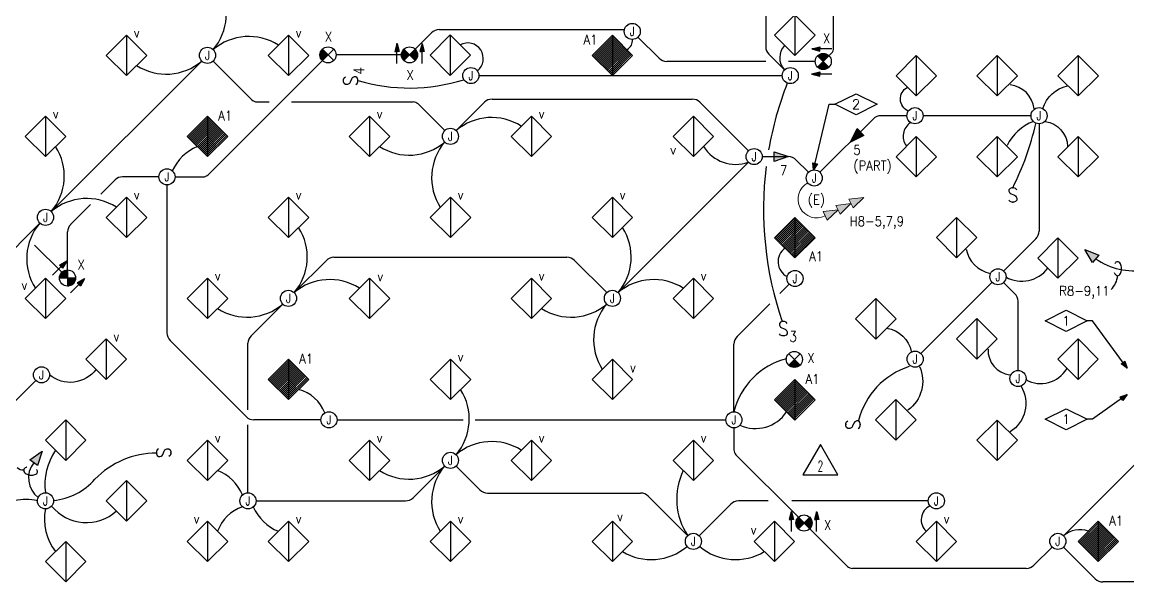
# Model space of a CAD drawing. Header units: inches. Extents: x 131 to 3122, y 239 to 1524.
# Drawn here: x 672 to 1599, y 246 to 715 of the extents above; entities that cross this region are included whole.
import ezdxf
from ezdxf.enums import TextEntityAlignment as Align

# ---------------------------------------------------------------- set-up
doc = ezdxf.new("R2010")
doc.units = ezdxf.units.IN
doc.header["$LTSCALE"] = 30
doc.header["$MEASUREMENT"] = 0
for name, color, linetype in [('E-DEVC-TEXT', 33, 'Continuous'), ('E-LITE-JBOX-EXST', 4, 'Continuous'), ('E-LITE-JBOX-NEWW', 5, 'Continuous'), ('E-REVS-DLTA', 10, 'Continuous'), ('E-REVS-DLTA-TEXT', 33, 'Continuous')]:
    doc.layers.add(name, color=color, linetype=linetype)
for name, color, linetype, lineweight in [('E-JBOX-TEXT', 33, 'Continuous', 25), ('E-LITE-CIRC-EXST', 4, 'Continuous', 15), ('E-LITE-CIRC-NEWW', 1, 'Continuous', 25), ('E-LITE-EXIT-NEWW', 3, 'Continuous', 25), ('E-LITE-FIXT-Fluo-NEWW', 6, 'Continuous', 30), ('E-LITE-Patt-NEWW', 71, 'Continuous', 25), ('E-LITE-SWCH-NEWW', 30, 'Continuous', 25), ('E-POWR-CIRC-NEWW', 10, 'Continuous', 30), ('E-POWR-JBOX-NEWW', 5, 'Continuous', 25), ('E-POWR-SWCH-NEWW', 30, 'Continuous', 25), ('E-SWCH-TEXT', 7, 'Continuous', 25), ('E-TEXT', 71, 'Continuous', 25)]:
    doc.layers.add(name, color=color, linetype=linetype, lineweight=lineweight)
doc.styles.add('A', font='SIMPLEX.shx', dxfattribs={"width": 0.9, "height": 8})
doc.styles.add('AXT1', font='romans.shx', dxfattribs={"width": 0.6, "height": 0.09375})
doc.styles.add('D1', font='romans.shx', dxfattribs={"width": 0.8, "height": 0.078125})
doc.styles.add('ROMANS', font='romans.shx')
doc.styles.get("Standard").update_dxf_attribs({"font": 'simplex.shx'})
doc.dimstyles.get("Standard").update_dxf_attribs({"dimtxt": 0.18, "dimasz": 0.18, "dimexe": 0.18, "dimexo": 0.0625, "dimgap": 0.09, "dimtad": 0, "dimtih": 1, "dimtoh": 1, "dimdec": 4, "dimzin": 0, "dimdsep": 46, "dimtxsty": 'Standard', "dimcen": 0.09, "dimadec": 0, "dimazin": 0, "dimtfac": 1, "dimtdec": 4, "dimtofl": 0, "dimtmove": 0, "dimatfit": 3, "dimfxl": 1, "dimtolj": 1, "dimtzin": 0, "dimarcsym": 0})

# ---------------------------------------------------------------- blocks, each defined once
blk = doc.blocks.new('Ltg-Flu21')
blk.add_lwpolyline([(24, 24), (0, 24), (0, 0), (24, 0), (24, 24), (0, 0)])
blk = doc.blocks.new('pwr-swt01')
at = {"flags": 128}
blk.add_lwpolyline([(0.0344, 0.1082), (0.0248, 0.1202), (0.0104, 0.1262), (-0.0089, 0.1262), (-0.0233, 0.1202), (-0.0329, 0.1082), (-0.0329, 0.0962), (-0.0281, 0.0842), (-0.0233, 0.0781), (-0.0137, 0.0721), (0.0152, 0.0601), (0.0248, 0.0541), (0.0296, 0.0481), (0.0344, 0.0361), (0.0344, 0.018), (0.0248, 0.006), (0.0104, 0), (-0.0089, 0), (-0.0233, 0.006), (-0.0329, 0.018), (-0.0329, 0.018)], dxfattribs=at)
for p in [(0.0007, 0.1262), (0.0007, 0)]:
    blk.add_point(p)
blk = doc.blocks.new('*X50')
at = {"color": 0}
for p, q in [((3.3574, 9.2719), (3.3871, 9.2719)), ((3.3728, 9.277), (3.3871, 9.277)), ((3.3168, 9.2106), (3.3871, 9.2106)), ((3.3172, 9.2157), (3.3871, 9.2157)), ((3.3179, 9.2208), (3.3871, 9.2208)), ((3.3191, 9.2259), (3.3871, 9.2259)), ((3.3206, 9.231), (3.3871, 9.231)), ((3.3226, 9.2361), (3.3871, 9.2361)), ((3.3251, 9.2412), (3.3871, 9.2412)), ((3.3281, 9.2464), (3.3871, 9.2464)), ((3.3317, 9.2515), (3.3871, 9.2515)), ((3.3361, 9.2566), (3.3871, 9.2566)), ((3.3415, 9.2617), (3.3871, 9.2617)), ((3.3483, 9.2668), (3.3871, 9.2668)), ((3.3871, 9.2055), (3.4574, 9.2055)), ((3.3871, 9.2004), (3.457, 9.2004)), ((3.3871, 9.1953), (3.4562, 9.1953)), ((3.3871, 9.1902), (3.4551, 9.1902)), ((3.3871, 9.185), (3.4535, 9.185)), ((3.3871, 9.1799), (3.4515, 9.1799)), ((3.3871, 9.1748), (3.449, 9.1748)), ((3.3871, 9.1697), (3.446, 9.1697)), ((3.3871, 9.1646), (3.4423, 9.1646)), ((3.3871, 9.1595), (3.4379, 9.1595)), ((3.3871, 9.1544), (3.4324, 9.1544)), ((3.3871, 9.1493), (3.4256, 9.1493)), ((3.3871, 9.1442), (3.4163, 9.1442)), ((3.3871, 9.1391), (3.4002, 9.1391))]:
    blk.add_line(p, q, dxfattribs=at)
blk = doc.blocks.new('Ltg-Xit01')
at = {"color": 10}
for p, q in [((-0.1109, 0.0985), (-0.1288, 0.0298)), ((-0.1099, 0.0985), (-0.1109, 0.0985)), ((-0.1099, 0.0985), (-0.109, 0.0985)), ((-0.109, 0.0985), (-0.0911, 0.0298)), ((0.109, 0.0985), (0.0911, 0.0298)), ((0.1099, 0.0985), (0.109, 0.0985)), ((0.1099, 0.0985), (0.1109, 0.0985)), ((0.1109, 0.0985), (0.1288, 0.0298)), ((-0.1288, 0.0298), (-0.1099, 0.0298)), ((-0.0911, 0.0298), (-0.1099, 0.0298)), ((0.0911, 0.0298), (0.1099, 0.0298)), ((0.1288, 0.0298), (0.1099, 0.0298))]:
    blk.add_line(p, q, dxfattribs=at)
for p, q in [((-0.1099, -0.0741), (-0.1099, 0.0985)), ((0.1099, -0.0741), (0.1099, 0.0985)), ((-0.0497, -0.0497), (0.0497, 0.0497)), ((-0.0497, 0.0497), (0.0497, -0.0497))]:
    blk.add_line(p, q)
blk.add_circle((0, 0), 0.0703)
for points in [[(-0.1109, 0.0985), (-0.109, 0.0985), (-0.1288, 0.0298), (-0.0911, 0.0298)], [(0.1109, 0.0985), (0.109, 0.0985), (0.1288, 0.0298), (0.0911, 0.0298)]]:
    blk.add_solid(points, dxfattribs=at)
at = {"rotation": 45.00000000000002}
blk.add_blockref('*X50', (4.1161, -8.9062), dxfattribs=at)
blk = doc.blocks.new('*X48')
at = {"color": 0}
for p, q in [((3.4274, 6.2272), (3.4392, 6.2272)), ((3.4274, 6.2221), (3.4561, 6.2221)), ((3.4274, 6.217), (3.4655, 6.217)), ((3.4274, 6.2119), (3.4725, 6.2119)), ((3.4274, 6.2068), (3.478, 6.2068)), ((3.4274, 6.2017), (3.4825, 6.2017)), ((3.4274, 6.1966), (3.4862, 6.1966)), ((3.4274, 6.1915), (3.4892, 6.1915)), ((3.4274, 6.1864), (3.4917, 6.1864)), ((3.4274, 6.1813), (3.4938, 6.1813)), ((3.4274, 6.1762), (3.4953, 6.1762)), ((3.4274, 6.171), (3.4965, 6.171)), ((3.4274, 6.1659), (3.4973, 6.1659)), ((3.4274, 6.1608), (3.4977, 6.1608))]:
    blk.add_line(p, q, dxfattribs=at)
blk = doc.blocks.new('Ltg-Xit06')
for p, q in [((-0.0497, 0.0497), (0.0497, -0.0497)), ((-0.0497, -0.0497), (0.0497, 0.0497))]:
    blk.add_line(p, q)
blk.add_circle((0, 0), 0.0703)
at = {"rotation": 315}
blk.add_blockref('*X48', (-6.7779, -1.9307), dxfattribs=at)
blk = doc.blocks.new('Ltg-Emg03')
at = {"color": 0}
for p, q in [((-23.52, 0), (-23.52, 24)), ((-22.32, 0), (-22.32, 24)), ((-21.12, 0), (-21.12, 24)), ((-19.92, 0), (-19.92, 24)), ((-18.72, 0), (-18.72, 24)), ((-17.52, 0), (-17.52, 24)), ((-16.32, 0), (-16.32, 24)), ((-15.12, 0), (-15.12, 24)), ((-13.92, 0), (-13.92, 24)), ((-12.72, 0), (-12.72, 24)), ((-11.52, 0), (-11.52, 24)), ((-10.32, 0), (-10.32, 24)), ((-9.12, 0), (-9.12, 24)), ((-7.92, 0), (-7.92, 24)), ((-6.72, 0), (-6.72, 24)), ((-5.52, 0), (-5.52, 24)), ((-4.32, 0), (-4.32, 24)), ((-3.12, 0), (-3.12, 24)), ((-1.92, 0), (-1.92, 24)), ((-0.72, 0), (-0.72, 24))]:
    blk.add_line(p, q, dxfattribs=at)
blk = doc.blocks.new('Ltg-Jbx01')
blk.add_circle((0, 0), 0.0703)
at = {"layer": 'E-JBOX-TEXT', "color": 71, "style": 'D1', "width": 0.8}
blk.add_text('J', height=0.0781, dxfattribs=at).set_placement((0, 0), align=Align.MIDDLE)
blk = doc.blocks.new('Ltg-Ckt22')
for p, q in [((0, 0.0417), (0.125, 0)), ((0, -0.0417), (0, 0.0417)), ((0.125, 0), (0, -0.0417)), ((0.125, 0.0417), (0.25, 0)), ((0.125, -0.0417), (0.125, 0.0417)), ((0.25, 0), (0.125, -0.0417)), ((0.25, -0.0417), (0.25, 0.0417)), ((0.25, 0.0417), (0.375, 0)), ((0.375, 0), (0.25, -0.0417))]:
    blk.add_line(p, q)
for points in [[(0.125, 0), (0, 0.0417), (0, -0.0417)], [(0.25, 0), (0.125, 0.0417), (0.125, -0.0417)], [(0.375, 0), (0.25, 0.0417), (0.25, -0.0417)]]:
    blk.add_solid(points)
blk = doc.blocks.new('Ltg-Ckt20')
for p, q in [((0, 0.0417), (0.125, 0)), ((0, -0.0417), (0, 0.0417)), ((0.125, 0), (0, -0.0417))]:
    blk.add_line(p, q)
blk.add_solid([(0.125, 0), (0, 0.0417), (0, -0.0417)])
blk = doc.blocks.new('AHJ')
for p, q in [((-6, 2), (0, 0)), ((-6, -2), (-6, 2)), ((0, 0), (-6, -2))]:
    blk.add_line(p, q)
blk.add_solid([(0, 0), (-6, 2), (-6, -2)])
blk = doc.blocks.new('Std-Blk34')
blk.add_lwpolyline([(0.184, 0.092), (0.3679, 0), (0.184, -0.092), (0, 0)], close=True)
at = {"layer": 'E-DEVC-TEXT', "style": 'ROMANS'}
blk.add_attdef('#', text='', height=0.0833, dxfattribs=at).set_placement((0.184, 0), align=Align.MIDDLE)
blk = doc.blocks.new('Std-Blk35')
blk.add_lwpolyline([(-0.184, 0.092), (0, 0), (-0.184, -0.092), (-0.3679, 0)], close=True)
at = {"layer": 'E-DEVC-TEXT', "style": 'ROMANS'}
blk.add_attdef('#', text='', height=0.0833, dxfattribs=at).set_placement((-0.184, 0), align=Align.MIDDLE)
blk = doc.blocks.new('pwr-swt03')
at = {"flags": 128}
blk.add_lwpolyline([(0.0338, 0.1068), (0.0243, 0.1187), (0.0101, 0.1247), (-0.0089, 0.1247), (-0.0231, 0.1187), (-0.0326, 0.1068), (-0.0326, 0.095), (-0.0279, 0.0831), (-0.0231, 0.0771), (-0.0137, 0.0712), (0.0148, 0.0593), (0.0243, 0.0534), (0.0291, 0.0475), (0.0338, 0.0356), (0.0338, 0.0178), (0.0243, 0.0059), (0.0101, 0), (-0.0089, 0), (-0.0231, 0.0059), (-0.0326, 0.0178), (-0.0327, 0.0178)], dxfattribs=at)
at = {"layer": 'E-SWCH-TEXT', "style": 'D1', "width": 0.8}
blk.add_attdef('3', (0.0536, -0.0518), '', height=0.0938, dxfattribs=at)
blk = doc.blocks.new('std-blk20')
blk.add_lwpolyline([(-0.0039, 0.189), (-0.1562, -0.0747), (0.1483, -0.0747)], close=True)
at = {"layer": 'E-REVS-DLTA-TEXT', "style": 'AXT1', "width": 0.6}
blk.add_attdef('XX', text='', height=0.0938, dxfattribs=at).set_placement((-0.0039, -0.0457), align=Align.CENTER)
blk = doc.blocks.new('tag3')
at = {"flags": 128}
blk.add_lwpolyline([(-1.71, -3.34), (-0.57, -2.43), (0, -1.06), (0, 0.76), (-0.57, 2.13), (-1.71, 3.04), (-2.85, 3.04), (-3.99, 2.59), (-4.56, 2.13), (-5.13, 1.22), (-6.27, -1.52), (-6.84, -2.43), (-7.41, -2.89), (-8.55, -3.34), (-10.26, -3.34), (-11.4, -2.43), (-11.97, -1.06), (-11.97, 0.76), (-11.4, 2.13), (-10.26, 3.04), (-10.26, 3.04)], dxfattribs=at)
at = {"layer": 'E-SWCH-TEXT', "style": 'D1', "width": 0.8}
blk.add_attdef('3', (5.54, 4.94), '', height=9, rotation=90, dxfattribs=at)

msp = doc.modelspace()

# ---------------------------------------------------------------- linework, layer by layer
at = {"layer": 'E-LITE-CIRC-EXST'}
msp.add_arc((1337.9, 566.86), 15.68, 118.70652, 296.57984, dxfattribs=at)
at = {"layer": 'E-LITE-CIRC-NEWW'}
for p, q in [((1295.13, 930.89), (1295.13, 694.75)), ((989.83, 687.78), (935.02, 687.78)), ((1348.11, 687.06), (1350.22, 689.17)), ((1295.16, 682.29), (1212.17, 682.29)), ((1336.59, 682.29), (1314.28, 682.29)), ((1054.74, 670.45), (1308.95, 670.45)), ((1524.24, 630.07), (1524.24, 540.05)), ((1494.56, 506.63), (1521.6, 533.68)), ((1494.56, 497.09), (1503.95, 487.69)), ((1506.59, 423.36), (1506.59, 481.33)), ((1268.44, 388.71), (1268.44, 445.46)), ((683.32, 414.91), (663.05, 394.64)), ((1268.44, 375.21), (1268.44, 356.78)), ((1322.46, 300.28), (1270.2, 352.54)), ((1332, 290.73), (1363.53, 259.2))]:
    msp.add_line(p, q, dxfattribs=at)
for points in [[(1502.14, 576.49, 0.060339), (1521.48, 630.05, 0.060339)], [(1463.15, 525, 0.308163), (1483.44, 504.71, 0.308163)], [(1496.43, 501.69, 0.373856), (1531.63, 508.98, 0.373856)], [(1481.54, 441.33, 0.397499), (1499.61, 419.78, 0.397499)], [(1415.48, 426.72, 0.259915), (1373, 381.39, 0.259915)], [(1424.15, 426.75, -0.348914), (1414.32, 389.98, -0.348914)], [(733.86, 424.38, -0.432557), (694.84, 419.68, -0.229395)], [(1513.25, 415.66, 0.409932), (1547.49, 424.85, 0.409932)], [(1509.12, 410.27, -0.408411), (1499.93, 371.92, -0.408411)]]:
    msp.add_lwpolyline(points, format="xyb", dxfattribs=at)
for centre, radius, start, end in [((1045.33, 684.73), 13.08, 308.21543, 118.76023), ((1174.59, 700.01), 8.9, 300.41569, 4.68622), ((1321.72, 685.48), 14.89, 136.17731, 223.55159), ((1304.13, 694.75), 9, 180, 225), ((1345.97, 693.41), 6, 315, 0), ((1212.17, 691.29), 9, 225, 270), ((996.54, 812.39), 152.36, 253.444, 287.42691), ((1582.8, 558.55), 289.56, 158.60453, 170.10828), ((1582.8, 558.55), 289.56, 172.88928, 198.99879), ((1515.24, 540.05), 9, 315, 0), ((1319.31, 514.43), 13.86, 125.25388, 243.34851), ((1497.59, 481.33), 9, 0, 45), ((1277.44, 445.46), 9, 135, 180), ((1327.65, 374.18), 60.96, 104.48063, 166.21726), ((1286.49, 406.42), 31.66, 245.84697, 325.79364), ((1274.44, 356.78), 6, 180, 225), ((1558.21, 269.29), 20.62, 69.55007, 130.77733), ((1367.78, 263.45), 6, 225, 270)]:
    msp.add_arc(centre, radius, start, end, dxfattribs=at)
at = {"layer": 'E-POWR-CIRC-NEWW'}
for p, q in [((1351.97, 693.41), (1351.97, 910.35)), ((1001.35, 692.56), (1015.1, 706.3)), ((1021.46, 708.94), (1176.67, 708.94)), ((1188.04, 702.7), (1205.81, 684.93)), ((928.27, 687.78), (827.84, 587.36)), ((1310.93, 675.22), (1297.77, 688.38)), ((822.44, 682.65), (696.22, 556.44)), ((831.98, 682.66), (864.46, 650.18)), ((1065.74, 650.7), (1233.55, 650.7)), ((868.7, 648.42), (878.92, 648.42)), ((897.65, 648.42), (999.48, 648.42)), ((1026.08, 624.32), (1003.73, 646.67)), ((1035.62, 624.32), (1059.37, 648.07)), ((1280.64, 607.34), (1239.91, 648.07)), ((1340.55, 589.41), (1385.33, 634.19)), ((1413.49, 636.82), (1391.69, 636.82)), ((1517.49, 636.82), (1427.32, 636.82)), ((1292.16, 602.57), (1314.12, 602.57)), ((1280.64, 597.8), (1171.39, 488.55)), ((1331.01, 589.41), (1320.49, 599.93)), ((786.51, 585.6), (756.09, 585.6)), ((800.01, 585.6), (823.6, 585.6)), ((737.8, 571.04), (749.72, 582.96)), ((793.26, 578.85), (793.26, 454.84)), ((712.53, 545.77), (729.07, 562.31)), ((686.67, 546.89), (560.46, 420.67)), ((709.9, 507.59), (709.9, 539.41)), ((705.12, 505.62), (682.3, 528.44)), ((899.86, 488.55), (926.86, 515.55)), ((933.22, 518.19), (1128.48, 518.19)), ((1161.84, 488.55), (1134.84, 515.55)), ((1314.87, 495.62), (1307.06, 487.81)), ((1425.14, 437.63), (1484.81, 497.3)), ((890.31, 479.01), (863.78, 452.47)), ((1298.5, 479.25), (1271.08, 451.83)), ((859.79, 384.59), (795.9, 448.48)), ((861.15, 390.3), (861.15, 446.11)), ((922.28, 381.96), (866.15, 381.96)), ((935.78, 381.96), (1041.6, 381.96)), ((1051.6, 381.96), (1261.69, 381.96)), ((861.15, 320.82), (861.15, 377.88)), ((1544.74, 284.9), (1619.28, 359.44)), ((1026.08, 343.24), (999.55, 316.71)), ((1035.62, 343.24), (1055.57, 323.3)), ((1061.93, 320.66), (1190.24, 320.66)), ((1229.73, 284.9), (1196.6, 318.03)), ((867.9, 314.07), (993.18, 314.07)), ((1239.27, 284.9), (1265.8, 311.44)), ((1297.26, 314.07), (1272.17, 314.07)), ((1431.4, 314.07), (1317.03, 314.07)), ((1535.2, 275.36), (1519.92, 260.08)), ((1544.74, 275.36), (1571.27, 248.83)), ((1513.56, 257.45), (1367.78, 257.45)), ((1770.81, 246.19), (1577.64, 246.19))]:
    msp.add_line(p, q, dxfattribs=at)
for points in [[(1414.64, 640.6, -0.618276), (1413.69, 660.57, -0.618276)], [(1520.23, 642.5, 0.345178), (1499.94, 662.79, 0.345178)], [(1527.52, 642.82, -0.275936), (1548.13, 661.84, -0.275936)], [(1416.23, 630.78, 0.418125), (1412.74, 611.76, 0.418125)], [(1519.59, 632.04, 0.190516), (1497.4, 611.76, 0.190516)], [(1529.42, 632.04, -0.363568), (1548.13, 611.13, -0.363568)], [(1396.56, 458.76, -0.311655), (1417.17, 439.11, -0.311655)], [(925.55, 387.74, 0.244037), (903.56, 407.4, 0.244037)]]:
    msp.add_lwpolyline(points, format="xyb", dxfattribs=at)
for centre, radius, start, end in [((796.97, 722.03), 46, 319.57751, 32.62914), ((1021.46, 699.94), 9, 90, 135), ((861.81, 657.19), 46, 57.37086, 130.42249), ((792.61, 717.67), 46, 237.37086, 310.42249), ((868.7, 654.42), 6, 225, 270), ((1065.74, 641.7), 9, 90, 135), ((1233.55, 641.7), 9, 45, 90), ((999.48, 642.42), 6, 45, 90), ((1065.45, 589.3), 46, 57.37086, 130.42249), ((1391.69, 627.82), 9, 90, 135), ((996.25, 649.79), 46, 237.37086, 310.42249), ((1061.1, 584.94), 46, 139.57751, 212.62914), ((661.2, 586.26), 46, 319.57751, 32.62914), ((834.85, 573.32), 41.04, 113.15162, 154.93016), ((1270.11, 628.02), 32, 212.01656, 289.20081), ((1314.12, 593.57), 9, 45, 90), ((756.09, 576.6), 9, 90, 135), ((823.6, 591.6), 6, 270, 315), ((726.04, 521.42), 46, 57.37086, 130.42249), ((721.69, 517.07), 46, 139.57751, 212.62914), ((718.9, 539.41), 9, 135, 180), ((864.84, 518.38), 46, 319.57751, 32.62914), ((1136.37, 518.38), 46, 319.57751, 32.62914), ((933.22, 509.19), 9, 90, 135), ((1128.48, 509.19), 9, 45, 90), ((1604.45, 564.85), 58.08, 235.64461, 278.53063), ((929.69, 453.53), 46, 57.37086, 130.42249), ((1201.21, 453.53), 46, 57.37086, 130.42249), ((860.49, 514.02), 46, 237.37086, 310.42249), ((1132.02, 514.02), 46, 237.37086, 310.42249), ((1196.86, 449.18), 46, 139.57751, 212.62914), ((802.26, 454.84), 9, 180, 225), ((870.15, 446.11), 9, 135, 180), ((1000.61, 382.61), 46, 319.57751, 32.62914), ((866.15, 390.96), 9, 225, 270), ((1065.45, 317.77), 46, 57.37086, 130.42249), ((741.13, 327.84), 50.19, 145.18584, 188.04602), ((784.62, 282.49), 71.68, 90.11239, 136.15701), ((698.12, 333.3), 20.92, 142.39743, 232.06977), ((996.25, 378.26), 46, 237.37086, 310.42249), ((1061.1, 313.42), 46, 139.57751, 212.62914), ((821.39, 304.14), 38.16, 22.93402, 68.01437), ((1275.6, 315.47), 55.12, 154.12003, 213.67452), ((692.58, 368.3), 54.18, 275.92745, 318.12234), ((674.87, 276.09), 39.23, 75.5087, 131.24687), ((993.18, 323.07), 9, 270, 315), ((1061.93, 329.66), 9, 225, 270), ((1190.24, 311.66), 9, 45, 90), ((733.05, 298.38), 42.57, 167.87641, 218.90123), ((725.63, 333.35), 37.49, 219.15128, 312.2216), ((867.79, 276.84), 34.2, 109.21793, 159.8727), ((901.85, 325.35), 39.78, 204.28994, 247.4521), ((1272.17, 305.07), 9, 90, 135), ((1438.53, 298.18), 13.05, 115.90736, 227.1382), ((1199.24, 310.99), 46.16, 238.47958, 310.52807), ((1269.76, 310.99), 46.16, 229.47193, 301.52042), ((1513.56, 266.45), 9, 270, 315), ((1577.64, 255.19), 9, 225, 270)]:
    msp.add_arc(centre, radius, start, end, dxfattribs=at)
at = {"layer": 'E-TEXT'}
for points in [[(1587.1, 505.53, 0.045914), (1587.63, 504.45, 0.106793), (1588.88, 503.14, 0.154593), (1590.08, 502.78, 0.154593), (1591.28, 503.18, 0.106793), (1592.48, 504.52, 0.073312), (1593.18, 506.31, 0.059821), (1593.42, 508.66, 0.059821), (1593.11, 510.99, 0.073312), (1592.36, 512.76, 0.106793), (1591.12, 514.07, 0.154593), (1589.91, 514.43, 0.154593), (1588.71, 514.03, 0.0837), (1587.72, 513.02, 0.0837)], [(675.85, 342.32, 0.024914), (675.23, 342.1, 0.106793), (673.73, 341.1, 0.154593), (673.17, 339.97, 0.154593), (673.36, 338.72, 0.106793), (674.49, 337.31, 0.073312), (676.14, 336.33, 0.059821), (678.41, 335.69, 0.059821), (680.76, 335.61, 0.073312), (682.63, 336.06, 0.106793), (684.13, 337.06, 0.154593), (684.69, 338.19, 0.154593), (684.5, 339.44, 0.068688), (683.84, 340.4, 0.068688)]]:
    msp.add_lwpolyline(points, format="xyb", dxfattribs=at)
for centre, radius, start, end in [((1571.59, 504.42), 18.57, 314.53922, 354.93412), ((672.93, 348.02), 8.06, 228.84125, 271.67956)]:
    msp.add_arc(centre, radius, start, end, dxfattribs=at)

# ---------------------------------------------------------------- block references
msp.add_blockref('tag3', (953.13, 666.35)).add_auto_attribs({'3': '4'})
at = {"layer": 'E-LITE-CIRC-EXST', "xscale": 96, "yscale": 96, "zscale": 96, "rotation": 25.45454369874471}
msp.add_blockref('Ltg-Ckt22', (1344.91, 552.84), dxfattribs=at)
at = {"layer": 'E-LITE-EXIT-NEWW', "xscale": 96, "yscale": 96, "zscale": 96}
for p in [(996.58, 687.78), (1327.23, 295.51)]:
    msp.add_blockref('Ltg-Xit01', p, dxfattribs=at)
at = {"layer": 'E-LITE-EXIT-NEWW'}
for name, p, xscale, yscale, zscale, rotation in [('Ltg-Xit06', (928.27, 687.78), 96, 96, 96, 180), ('Ltg-Xit01', (1343.34, 682.29), 96, 96, 96, 90), ('Ltg-Xit01', (709.9, 500.84), 95.99999999999949, 95.99999999999949, 95.99999999999949, 314.9999999999992), ('Ltg-Xit06', (1319.13, 432.6), 96, 96, 96, 270)]:
    msp.add_blockref(name, p, dxfattribs=dict(at, xscale=xscale, yscale=yscale, zscale=zscale, rotation=rotation))
at = {"layer": 'E-LITE-FIXT-Fluo-NEWW', "rotation": 44.99999999999999}
for p in [(1319.46, 687.31), (1030.73, 670.57), (759.31, 670.45), (895.08, 670.45), (1166.61, 670.45), (1421.3, 653.35), (1489.18, 653.35), (1557.06, 653.35), (691.43, 602.57), (827.2, 602.57), (962.96, 602.57), (1098.73, 602.57), (1234.49, 602.57), (1421.3, 585.47), (1489.18, 585.47), (1557.06, 585.47), (759.31, 534.69), (895.08, 534.69), (1030.84, 534.69), (1166.61, 534.69), (1319.46, 517.6), (1455.11, 517.71), (1540.09, 500.62), (691.43, 466.81), (827.2, 466.8), (962.96, 466.8), (1098.73, 466.8), (1234.49, 466.8), (1387.36, 449.7), (1472.08, 432.86), (742.34, 415.89), (1556.93, 415.89), (895.08, 398.92), (1030.84, 398.92), (1166.61, 398.92), (1319.46, 381.84), (1404.19, 364.98), (708.41, 348.01), (1489.18, 347.88), (827.2, 331.04), (962.96, 331.04), (1098.73, 331.04), (1234.49, 331.04), (759.31, 297.1), (827.2, 263.16), (895.08, 263.16), (1030.84, 263.16), (1166.61, 263.16), (1302.37, 263.16), (1438.14, 263.15), (1573.9, 263.15), (708.41, 246.19)]:
    msp.add_blockref('Ltg-Flu21', p, dxfattribs=at)
at = {"layer": 'E-LITE-JBOX-EXST', "xscale": 96, "yscale": 96, "zscale": 96}
msp.add_blockref('Ltg-Jbx01', (1335.78, 584.64), dxfattribs=at)
at = {"layer": 'E-LITE-JBOX-NEWW', "xscale": 96, "yscale": 96, "zscale": 96}
for p in [(1489.78, 501.86), (1506.59, 416.61)]:
    msp.add_blockref('Ltg-Jbx01', p, dxfattribs=at)
at = {"layer": 'E-LITE-Patt-NEWW', "rotation": 315}
for p in [(1167.11, 669.94), (827.7, 602.05), (1319.46, 517.6), (895.59, 398.41), (1319.97, 381.33), (1574.41, 262.65)]:
    msp.add_blockref('Ltg-Emg03', p, dxfattribs=at)
at = {"layer": 'E-LITE-SWCH-NEWW', "xscale": 96, "yscale": 96, "zscale": 96}
msp.add_blockref('pwr-swt01', (1502.18, 564.36), dxfattribs=at)
for p, rotation in [((1362.18, 378), 270), ((796.59, 354.32), 90)]:
    msp.add_blockref('pwr-swt01', p, dxfattribs=dict(at, rotation=rotation))
at = {"layer": 'E-POWR-CIRC-NEWW'}
for p, xscale, yscale, zscale, rotation in [((1374.62, 623.15), 96.00000000000045, 96.00000000000045, 96.00000000000045, 224.9999999999983), ((1571.67, 516.9), 96, 96, 96, 138.9564214693281), ((681.54, 346.07), 96, 96, 96, 53.11920077920141)]:
    msp.add_blockref('Ltg-Ckt20', p, dxfattribs=dict(at, xscale=xscale, yscale=yscale, zscale=zscale, rotation=rotation))
at = {"layer": 'E-POWR-CIRC-NEWW', "xscale": 96, "yscale": 96, "zscale": 96}
msp.add_blockref('Ltg-Ckt20', (1302.1, 602.57), dxfattribs=at)
at = {"layer": 'E-POWR-JBOX-NEWW', "xscale": 96, "yscale": 96, "zscale": 96}
for p in [(1183.26, 707.47), (827.21, 687.43), (1047.99, 670.45), (1315.7, 670.45), (1420.24, 636.82), (1524.24, 636.82), (1030.85, 619.54), (1285.41, 602.57), (793.26, 585.6), (691.45, 551.67), (1319.64, 500.39), (895.09, 483.78), (1166.62, 483.78), (1420.37, 432.86), (688.09, 419.68), (929.03, 381.96), (1268.44, 381.96), (1030.85, 348.01), (691.43, 314.07), (861.15, 314.07), (1438.15, 314.07), (1234.5, 280.13), (1539.97, 280.13)]:
    msp.add_blockref('Ltg-Jbx01', p, dxfattribs=at)
at = {"layer": 'E-POWR-SWCH-NEWW'}
ref = msp.add_blockref('pwr-swt03', (1309.86, 452.32), dxfattribs=dict(at, xscale=96, yscale=96, zscale=96))
ref.add_attrib('3', '3', (1315.01, 447.35), dxfattribs={"layer": 'E-SWCH-TEXT', "color": 71, "height": 9, "style": 'D1', "width": 0.8})
at = {"layer": 'E-REVS-DLTA', "xscale": 96, "yscale": 96, "zscale": 96}
msp.add_blockref('std-blk20', (1341.31, 343.13), dxfattribs=at).add_auto_attribs({'XX': '2'})
at = {"layer": 'E-TEXT', "xscale": 96, "yscale": 96, "zscale": 96}
for name, p, values in [('Std-Blk34', (1353.16, 646.42), {'#': '2'}), ('Std-Blk35', (1564.64, 464.93), {'#': '1'}), ('Std-Blk35', (1564.64, 382.49), {'#': '1'})]:
    msp.add_blockref(name, p, dxfattribs=at).add_auto_attribs(values)

# ---------------------------------------------------------------- texts
at = {"layer": 'E-TEXT', "style": 'A', "width": 0.9}
for s, p in [('v', (765.41, 702.3)), ('v', (901.17, 702.3)), ('X', (925.52, 699.04)), ('A1', (1142.35, 696.61)), ('X', (1343.11, 697.61)), ('X', (993.95, 666.96)), ('v', (697.52, 634.41)), ('A1', (836.26, 632.91)), ('v', (969.05, 634.42)), ('v', (1104.82, 634.42)), ('5', (1368.61, 604.14)), ('v', (1215.08, 604.39)), ('7', (1307.06, 587.07)), ('(PART)', (1368.61, 590.99)), ('v', (765.41, 566.53)), ('v', (901.17, 566.53)), ('v', (1036.94, 566.53)), ('v', (1172.7, 566.54)), ('(E)', (1330.36, 562.52)), ('H8-5,7,9', (1365.44, 544.35)), ('A1', (1331.5, 515.07)), ('X', (718.23, 507.98)), ('v', (833.29, 498.65)), ('v', (969.61, 498.1)), ('v', (1104.82, 498.65)), ('v', (1240.58, 498.65)), ('v', (671.33, 490.93)), ('R8-9,11', (1541.08, 486.07)), ('v', (748.44, 447.74)), ('A1', (904.15, 429.27)), ('v', (1036.94, 430.77)), ('X', (1330, 429.84)), ('v', (1181.36, 421.77)), ('A1', (1328.53, 412.19)), ('v', (833.29, 362.88)), ('v', (969.05, 362.88)), ('v', (1104.82, 362.89)), ('v', (1240.58, 362.89)), ('v', (815.67, 295)), ('v', (901.17, 295.01)), ('v', (1036.94, 295)), ('v', (1170.61, 297.1)), ('X', (1343.95, 289.9)), ('v', (1444.23, 295)), ('A1', (1582.97, 293.51)), ('v', (1282.45, 285.86))]:
    msp.add_text(s, height=8, dxfattribs=at).set_placement(p)

# ---------------------------------------------------------------- leaders
at = {"layer": 'E-TEXT'}
for points in [[(1335.23, 591.36), (1348.25, 646.42), (1353.16, 646.42)], [(1597.97, 425.4), (1569.07, 464.93), (1564.64, 464.93)], [(1597.97, 403.13), (1569.07, 382.49), (1564.64, 382.49)]]:
    msp.add_leader(points, dimstyle='Standard', override={"dimscale": 96, "dimasz": 0.01, "dimldrblk": 'AHJ'}, dxfattribs=at)

doc.saveas('drawing.dxf')
